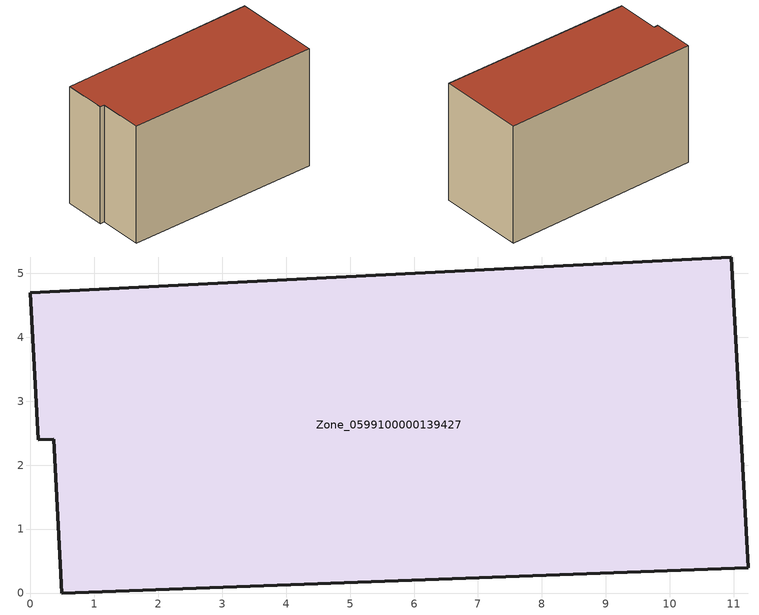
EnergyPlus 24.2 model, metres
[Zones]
Zone_0599100000139427
 floor ground (C_G): 0,4.7 10.96,5.25 11.22,0.4 0.49,0 0.36,2.41 0.12,2.4 z0
 wall outside (C_F): 10.96,5.25 0,4.7 0.12,2.4 0.36,2.41 0.49,0 11.22,0.4 10.96,5.25 z0:6.75
 roof outside (C_R): 11.22,0.4 10.96,5.25 0,4.7 0.12,2.4 0.36,2.41 0.49,0 z6.75
[BUILDING]
Pand.0599100000139427: North Axis=0; Terrain=City; Loads Convergence Tolerance Value=0.04; Temperature Convergence Tolerance Value=0.4; Solar Distribution=FullExterior; Maximum Number of Warmup Days=25; Minimum Number of Warmup Days=1
[Site:Location]
Rotterdam.The.Hague.AP_ZH_NLD Design_Conditions: Latitude=51.96; Longitude=4.45; Time Zone=1; Elevation=-4.5
[SITE:GROUNDTEMPERATURE:BUILDINGSURFACE]
18, 18, 18, 18, 18, 18, 18, 18, 18, 18, 18, 18
[MATERIAL] Thermal Absorptance=0.9; Solar Absorptance=0.7; Visible Absorptance=0.7
Name | Roughness | Thickness | Conductivity | Density | Specific Heat
G.TI.1946 | MediumSmooth | 0.15 | 1 | 540 | 1210
F.TI.1946 | Rough | 0.3 | 0.857143 | 1920 | 840
R.TI.1946 | MediumRough | 0.2 | 0.1 | 1500 | 1000
[CONSTRUCTION]
C_G: G.TI.1946
C_F: F.TI.1946
C_R: R.TI.1946
[ZONE]
Zone_0599100000139427: Type=1; Multiplier=1; Ceiling Height=Autocalculate; Volume=Autocalculate; Floor Area=autocalculate; Part of Total Floor Area=Yes
[ZONEINFILTRATION:DESIGNFLOWRATE]
Infil_Zone_0599100000139427: Zone or ZoneList or Space or SpaceList=Zone_0599100000139427; Schedule=AlwaysOn; Design Flow Rate Calculation Method=Flow/Area; Flow Rate per Floor Area=0.003; Constant Term Coefficient=1; Temperature Term Coefficient=0; Velocity Term Coefficient=0; Velocity Squared Term Coefficient=0
[HVACTEMPLATE:ZONE:IDEALLOADSAIRSYSTEM]
Zone_0599100000139427: Maximum Heating Supply Air Temperature=50; Minimum Cooling Supply Air Temperature=13; Maximum Heating Supply Air Humidity Ratio=0.0156; Minimum Cooling Supply Air Humidity Ratio=0.0077; Heating Limit=NoLimit; Cooling Limit=NoLimit; Dehumidification Control Type=ConstantSensibleHeatRatio; Cooling Sensible Heat Ratio=0.7; Dehumidification Setpoint=60; Humidification Control Type=None; Humidification Setpoint=30; Outdoor Air Method=None; Outdoor Air Flow Rate per Person=0.00944; Outdoor Air Flow Rate per Zone Floor Area=0; Outdoor Air Flow Rate per Zone=0; Demand Controlled Ventilation Type=None; Outdoor Air Economizer Type=NoEconomizer; Heat Recovery Type=None; Sensible Heat Recovery Effectiveness=0.7; Latent Heat Recovery Effectiveness=0.65
[ZONECONTROL:THERMOSTAT]
ThermostatControl_Zone_0599100000139427: Zone or ZoneList=Zone_0599100000139427; Control Type Schedule=DualSetpointControlType; Control 1=Thermostat_Zone_0599100000139427; Temperature Difference Between Cutout And Setpoint=0
[THERMOSTATSETPOINT:DUALSETPOINT]
Thermostat_Zone_0599100000139427: Heating Setpoint Temperature Schedule=HeatingSetpoint_Zone_0599100000139427; Cooling Setpoint Temperature Schedule=CoolingSetpoint_Zone_0599100000139427
[SCHEDULE:COMPACT]
HeatingSetpoint_Zone_0599100000139427: Through: 12/31, For: AllDays, Until: 24:00, 21
CoolingSetpoint_Zone_0599100000139427: Through: 12/31, For: AllDays, Until: 24:00, 24
DualSetpointControlType: Through: 12/31, For: AllDays, Until: 24:00, 4
AlwaysOn: Through: 12/31, For: AllDays, Until: 24:00, 1
